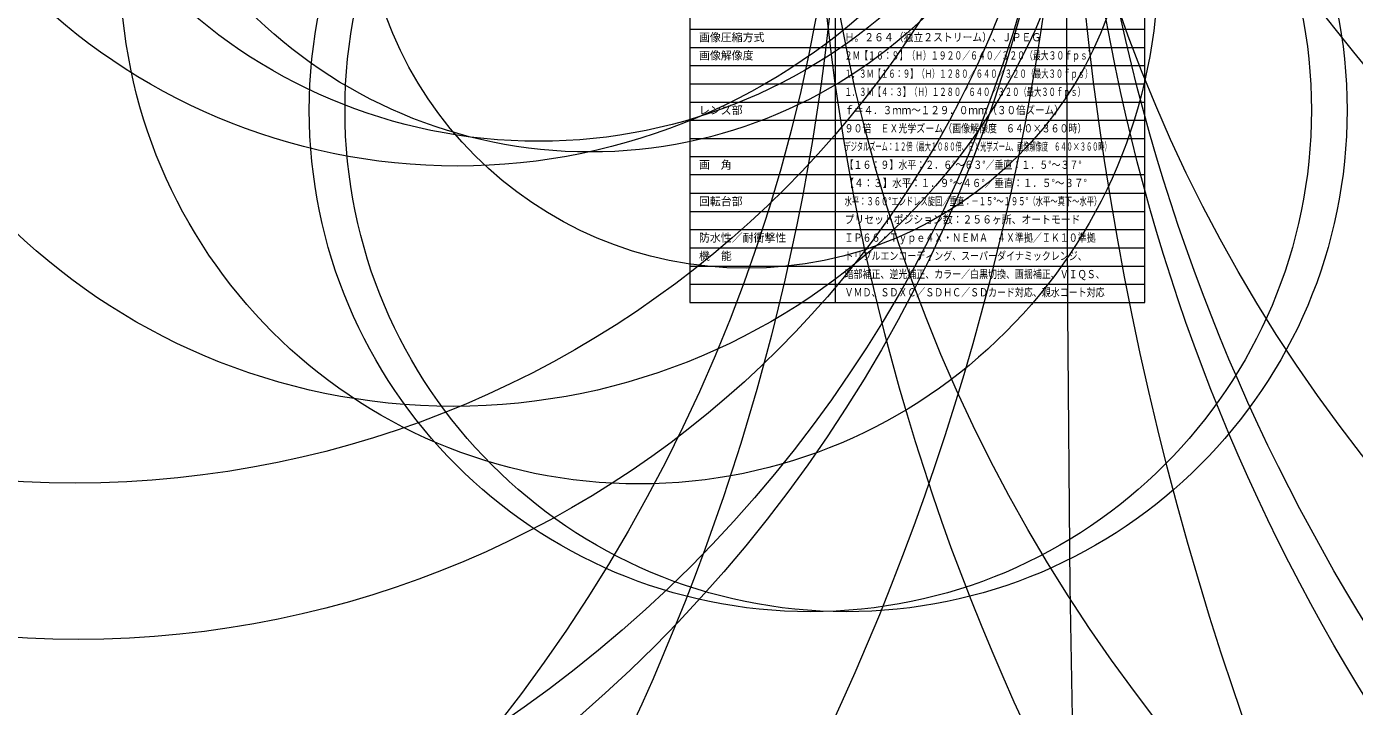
# Model space of a CAD drawing. Units: millimetres, scale not verified. Extents: x -13524 to 23390, y -15630 to 11631.
# Drawn here: x -244.7 to 120, y -227.3 to -40.8 of the extents above; entities that cross this region are included whole.
import ezdxf
from ezdxf.enums import TextEntityAlignment as Align

# ---------------------------------------------------------------- set-up
doc = ezdxf.new("R2010")
doc.units = ezdxf.units.MM
doc.header["$LTSCALE"] = 0.125
doc.layers.add('0-1_WAKU', color=1, linetype='Continuous', lineweight=18)
doc.layers.add('0-4_GAIKEI', color=1, linetype='Continuous', lineweight=18)
doc.layers.add('0-2_MOJI1', color=7, linetype='Continuous')
doc.styles.add('ＭＳ ゴシック', font='')
doc.styles.get('ＭＳ ゴシック').set_extended_font_data('MS Gothic')

msp = doc.modelspace()

# ---------------------------------------------------------------- linework, layer by layer
at = {"layer": '0-1_WAKU', "color": 4}
for p, q in [((-62.5046, -16.4939), (-62.5046, -116.4939)), ((-22.5046, -116.4939), (-22.5046, -16.4939)), ((62.4954, -116.4939), (62.4954, -16.4939)), ((-62.5046, -116.4939), (62.4954, -116.4939))]:
    msp.add_line(p, q, dxfattribs=at)
at = {"layer": '0-1_WAKU'}
for p, q in [((-62.5046, -41.4939), (62.4954, -41.4939)), ((-62.5046, -46.4939), (62.4954, -46.4939)), ((-62.5046, -51.4939), (62.4954, -51.4939)), ((-62.5046, -56.4939), (62.4954, -56.4939)), ((-62.5046, -61.4939), (62.4954, -61.4939)), ((-62.5046, -66.4939), (62.4954, -66.4939)), ((-62.5046, -71.4939), (62.4954, -71.4939)), ((62.4954, -76.4939), (-62.5046, -76.4939)), ((62.4954, -81.4939), (-62.5046, -81.4939)), ((-62.5046, -86.4939), (62.4954, -86.4939)), ((-62.5046, -91.4939), (62.4954, -91.4939)), ((-62.5046, -96.4939), (62.4954, -96.4939)), ((-62.5046, -101.4939), (62.4954, -101.4939)), ((-62.5046, -106.4939), (62.4954, -106.4939)), ((-62.5046, -111.4939), (62.4954, -111.4939))]:
    msp.add_line(p, q, dxfattribs=at)
at = {"layer": '0-4_GAIKEI'}
for centre, radius in [((11715.2996, -43.5424), 11674.2534), ((1677.2248, 1204.8107), 1998.5303), ((-4899.4522, -7005.1967), 8624.3126), ((904.0767, 53.8528), 862.592), ((-670.5169, 67.2337), 712.7527), ((-646.7463, 31.0719), 626.3595), ((596.5403, 31.1355), 625.1617), ((578.6201, 76.2164), 535.0859), ((578.4117, 55.7347), 534.8775), ((452.1932, 100.932), 419.7318), ((-464.0869, 41.4875), 443.4033), ((414.2744, 41.5373), 442.5992), ((-347.0647, 63.9676), 388.6825), ((-314.5024, 63.3154), 356.7168), ((-231.3831, 109.7326), 275.7766), ((-230.4627, 63.1303), 272.0774), ((-126.3322, 90.2793), 169.3384), ((-104.0595, 74.4482), 146.726), ((-127.4606, 30.1394), 175.1462), ((-89.9388, 57.4055), 132.6051), ((-240.0022, -344.9276), 496.548), ((-36.0293, -651.3924), 725.1254), ((-12.9807, -651.3924), 725.1255), ((-29.4074, -63.7507), 137.6261), ((-19.6026, -63.7507), 137.6261)]:
    msp.add_circle(centre, radius, dxfattribs=at)
at = {"layer": '0-4_GAIKEI', "color": 7}
for centre, radius in [((-76.4513, -23.804), 142.4954), ((-46.9011, -1.6019), 105.5262), ((-46.9011, -1.6019), 105.5262)]:
    msp.add_circle(centre, radius, dxfattribs=at)

# ---------------------------------------------------------------- texts
at = {"layer": '0-2_MOJI1', "style": 'ＭＳ ゴシック'}
for s, p in [('画像圧縮方式', (-60.0046, -45.4939)), ('画像解像度', (-60.0046, -50.4939)), ('レンズ部', (-60.0046, -65.4939)), ('画\u3000角', (-60.0046, -80.4939)), ('回転台部', (-60.0046, -90.4939)), ('防水性／耐衝撃性', (-60.0046, -100.4939)), ('機\u3000能', (-60.0046, -105.4939))]:
    msp.add_text(s, height=2.199, dxfattribs=at).set_placement(p, align=Align.BOTTOM_LEFT)
for s, width, p in [('Ｈ。２６４（独立２ストリーム）、ＪＰＥＧ', 0.9, (-20.0046, -45.4939)), ('２Ｍ【１６：９】（Ｈ）１９２０／６４０／３２０（最大３０ｆｐｓ）', 0.7, (-20.0046, -50.4939)), ('１．３Ｍ【１６：９】（Ｈ）１２８０／６４０／３２０（最大３０ｆｐｓ）', 0.65, (-20.0046, -55.4939)), ('１．３Ｍ【４：３】（Ｈ）１２８０／６４０／３２０（最大３０ｆｐｓ）', 0.65, (-20.0046, -60.4939)), ('ｆ＝４．３ｍｍ～１２９．０ｍｍ（３０倍ズーム）', 0.85, (-20.0046, -65.4939)), ('９０倍\u3000ＥＸ光学ズーム（画像解像度\u3000６４０×３６０時）', 0.8, (-20.0046, -70.4939)), ('デジタルズーム：１２倍（最大１０８０倍、ＥＸ光学ズーム、画像解像度\u3000６４０×３６０時）', 0.55, (-20.0046, -75.4939)), ('【１６：９】水平：２．６°～６３°／垂直：１．５°～３７°', 0.8, (-20.0046, -80.4939)), ('【４：３】水平：１．９°～４６°／垂直：１．５°～３７°', 0.85, (-20.0046, -85.4939)), ('水平：３６０°エンドレス旋回／垂直：－１５°～１９５°（水平～真下～水平）', 0.65, (-20.0046, -90.4939)), ('プリセットポジション数：２５６ヶ所、オートモード', 0.9, (-20.0046, -95.4939)), ('ＩＰ６６・Ｔｙｐｅ４Ｘ・ＮＥＭＡ\u3000４Ｘ準拠／ＩＫ１０準拠', 0.8, (-20.0046, -100.4939)), ('トリプルエンコーディング、スーパーダイナミックレンジ、', 0.8, (-20.0046, -105.4939)), ('暗部補正、逆光補正、カラー／白黒切換、画揺補正、ＶＩＱＳ、', 0.8, (-20.0046, -110.4939)), ('ＶＭＤ、ＳＤＸＣ／ＳＤＨＣ／ＳＤカード対応、親水コート対応', 0.8, (-20.0046, -115.4939))]:
    msp.add_text(s, height=2.199, dxfattribs=dict(at, width=width)).set_placement(p, align=Align.BOTTOM_LEFT)

doc.saveas('drawing.dxf')
